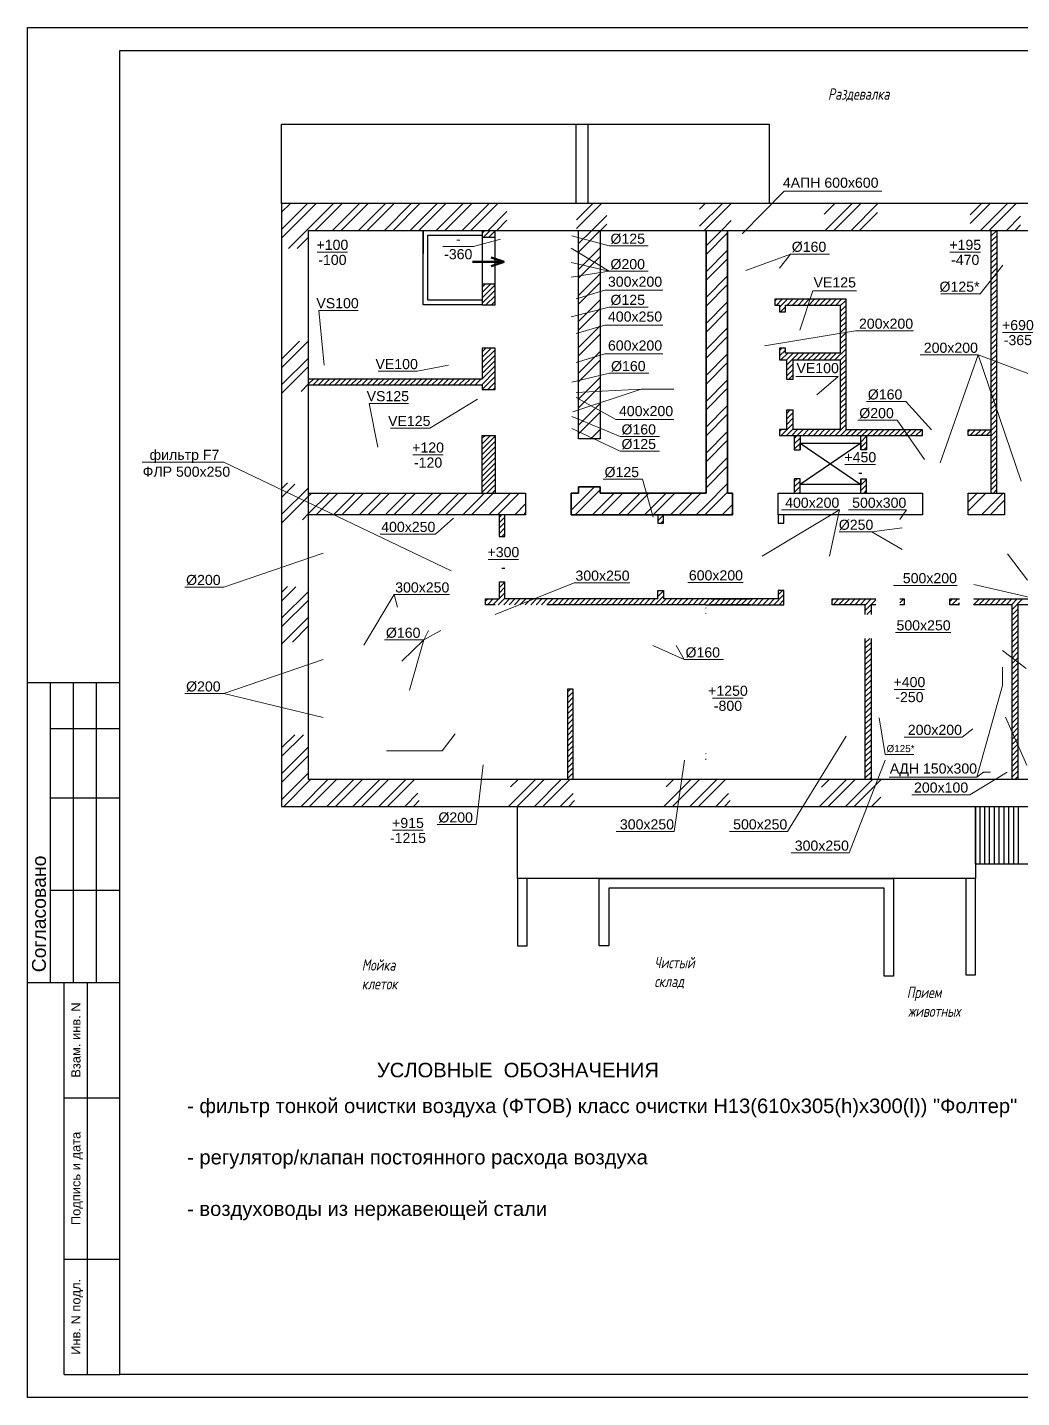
# Model space of a CAD drawing. Header units: millimetres. Extents: x -285783 to 224003, y -270247 to -22062.
# Drawn here: x 95766 to 116429, y -50537 to -22062 of the extents above; entities that cross this region are included whole.
import ezdxf
from ezdxf.enums import TextEntityAlignment as Align

# ---------------------------------------------------------------- set-up
doc = ezdxf.new("R2010")
doc.units = ezdxf.units.MM
for name, color, linetype, lineweight in [('12 текст рамки', 7, 'Continuous', 30), ('13 рамка', 7, 'Continuous', 30), ('1А монолит', 7, 'Continuous', 30), ('крыльцо', 7, 'Continuous', 25), ('стены нар', 7, 'Continuous', 30), ('штриховки', 86, 'Continuous', 20)]:
    doc.layers.add(name, color=color, linetype=linetype, lineweight=lineweight)
doc.layers.add('перегородки', color=7, linetype='Continuous')
doc.styles.add('ВЫС21', font='arial.ttf', dxfattribs={"height": 21})
doc.styles.add('РАМКА', font='arial.ttf')
doc.styles.add('стиль1', font='')
doc.styles.add('ТЕКСТ', font='arial.ttf', dxfattribs={"oblique": 10, "height": 150})
doc.styles.get('стиль1').set_extended_font_data('GOST Common', italic=True)

# ---------------------------------------------------------------- blocks, each defined once
blk = doc.blocks.new('*U67')
at = {"layer": 'стены нар'}
blk.add_lwpolyline([(0, 0), (0, -1200)], dxfattribs=at)

msp = doc.modelspace()

# ---------------------------------------------------------------- linework, layer by layer
at = {"layer": '12 текст рамки', "color": 7, "lineweight": 15}
for p, q in [((111492, -25465), (110620, -26350)), ((111492, -25465), (113526, -25465)), ((105035, -26614), (105602, -26466)), ((107082, -26392), (107855, -26603)), ((102419, -26734), (101785, -26734)), ((105035, -26614), (104402, -26614)), ((107070, -26650), (107855, -27131)), ((107855, -26603), (108671, -26603)), ((115572, -26734), (114939, -26734)), ((107070, -26950), (107855, -27131)), ((111623, -26771), (110700, -27116)), ((111396, -27062), (111623, -26771)), ((111623, -26771), (112440, -26771)), ((115567, -27600), (116038, -27001)), ((107855, -27131), (107070, -27250)), ((107855, -27131), (108671, -27131)), ((107170, -27700), (107764, -27523)), ((107764, -27523), (108973, -27523)), ((112089, -27538), (111820, -28351)), ((112089, -27538), (112998, -27538)), ((114751, -27600), (115567, -27600)), ((107070, -28075), (107855, -27874)), ((107855, -27874), (108671, -27874)), ((101824, -27943), (102640, -27943)), ((101824, -27943), (101932, -29079)), ((107170, -28425), (107764, -28248)), ((107764, -28248), (108973, -28248)), ((111086, -28676), (112974, -28369)), ((112974, -28369), (114179, -28369)), ((116666, -28401), (116033, -28401)), ((107170, -29025), (107764, -28849)), ((107764, -28849), (108973, -28849)), ((114321, -28869), (115526, -28869)), ((114737, -31114), (115526, -28869)), ((115526, -28869), (116745, -29327)), ((115526, -28869), (116417, -31490)), ((103053, -29208), (103870, -29208)), ((103870, -29208), (104517, -29079)), ((107082, -29437), (107867, -29250)), ((107867, -29250), (108683, -29250)), ((111734, -29319), (112614, -29319)), ((112170, -29696), (112614, -29319)), ((108524, -29579), (107099, -30052)), ((108524, -29579), (107170, -29651)), ((108524, -29579), (109199, -29579)), ((102869, -29875), (103685, -29875)), ((102869, -29875), (103052, -30784)), ((104131, -30390), (105120, -29790)), ((107170, -29750), (107993, -30211)), ((113204, -29839), (114020, -29839)), ((114020, -29839), (114557, -30428)), ((107082, -30146), (108084, -30566)), ((103315, -30390), (104131, -30390)), ((107082, -30396), (108084, -30870)), ((107993, -30211), (109202, -30211)), ((113026, -30227), (113842, -30227)), ((113842, -30227), (114408, -31041)), ((108084, -30566), (108900, -30566)), ((104408, -30946), (103775, -30946)), ((108084, -30870), (108900, -30870)), ((98153, -31095), (99851, -31095)), ((99851, -31095), (104570, -33357)), ((113391, -31147), (112758, -31147)), ((107732, -31452), (108548, -31452)), ((108772, -32240), (108548, -31452)), ((112643, -32090), (111040, -33050)), ((111438, -32090), (112643, -32090)), ((112440, -33050), (112643, -32090)), ((112832, -32090), (114037, -32090)), ((113900, -32290), (114037, -32090)), ((104248, -32591), (104620, -32264)), ((103095, -32591), (104248, -32591)), ((112638, -32548), (113317, -32548)), ((113317, -32548), (113950, -32465)), ((113317, -32548), (113950, -32915)), ((99851, -33695), (101910, -32987)), ((116137, -33003), (116555, -33550)), ((105973, -33120), (105340, -33120)), ((109490, -33599), (110643, -33599)), ((99035, -33695), (99851, -33695)), ((103387, -33850), (102760, -34900)), ((103387, -33850), (104540, -33850)), ((103387, -33850), (103455, -34110)), ((107133, -33605), (105490, -34260)), ((107133, -33605), (108286, -33605)), ((113766, -33657), (115090, -33657)), ((115437, -33642), (116555, -33897)), ((104005, -34792), (104360, -34594)), ((104005, -34792), (104100, -34597)), ((113806, -34638), (114959, -34638)), ((103188, -34792), (104005, -34792)), ((104005, -34792), (103548, -35235)), ((104005, -34792), (103709, -35835)), ((109415, -35200), (108768, -34909)), ((109415, -35200), (109248, -34909)), ((116522, -35388), (116030, -35010)), ((99851, -35908), (101910, -35200)), ((109415, -35200), (110232, -35200)), ((116030, -35360), (116030, -35741)), ((114411, -35820), (113778, -35820)), ((115497, -37640), (116030, -35741)), ((99035, -35908), (99851, -35908)), ((99851, -35908), (101910, -36400)), ((110640, -36001), (110007, -36001)), ((113469, -36408), (113591, -37173)), ((116095, -36397), (116538, -37391)), ((115194, -36809), (115415, -36640)), ((104654, -36740), (104385, -37099)), ((112780, -36790), (111564, -38773)), ((113989, -36809), (115194, -36809)), ((103232, -37099), (104385, -37099)), ((109421, -37290), (109210, -38773)), ((113593, -37290), (112844, -39216)), ((114187, -37173), (113591, -37173)), ((105096, -38630), (105236, -37390)), ((115355, -38009), (116130, -37540)), ((115497, -37640), (115637, -37540)), ((115780, -37540), (115637, -37540)), ((115497, -37640), (113679, -37640)), ((114148, -38009), (115355, -38009)), ((104279, -38630), (105096, -38630)), ((103990, -38748), (103357, -38748)), ((108005, -38773), (109210, -38773)), ((110359, -38773), (111564, -38773)), ((111639, -39216), (112844, -39216))]:
    msp.add_line(p, q, dxfattribs=at)
at = {"layer": '13 рамка'}
for p, q in [((95766, -35676), (97684, -35676)), ((96245, -41908), (96245, -35676)), ((96725, -41908), (96725, -35676)), ((97204, -41908), (97204, -35676)), ((96245, -36635), (97684, -36635)), ((96245, -38073), (97684, -38073)), ((96245, -39991), (97684, -39991)), ((95766, -41908), (97684, -41908)), ((96533, -50058), (96533, -41908)), ((97012, -50058), (97012, -41908)), ((96533, -44305), (97684, -44305)), ((96533, -47661), (97684, -47661)), ((96533, -50058), (97684, -50058))]:
    msp.add_line(p, q, dxfattribs=at)
for points in [[(95766, -22062), (136034, -22062), (136034, -50537), (95766, -50537)], [(97684, -22541), (135555, -22541), (135555, -50058), (97684, -50058)]]:
    msp.add_lwpolyline(points, close=True, dxfattribs=at)
at = {"layer": '1А монолит', "color": 3, "lineweight": 50}
for q in [(105017, -26933), (105405, -26844), (105405, -27023)]:
    msp.add_line((105675, -26933), q, dxfattribs=at)
at = {"layer": 'крыльцо', "lineweight": 30}
for p, q in [((115470, -39450), (115470, -38250)), ((121715, -39450), (115470, -39450))]:
    msp.add_line(p, q, dxfattribs=at)
at = {"layer": 'перегородки', "lineweight": 30}
for p, q in [((101050, -25720), (101050, -24070)), ((101050, -24070), (111180, -24070)), ((107170, -25720), (107170, -24070)), ((107420, -25720), (107420, -24070)), ((111180, -24070), (111180, -25720)), ((107300, -25720), (101050, -25720)), ((105900, -25720), (101050, -25720)), ((101050, -25720), (101050, -38250)), ((123950, -25720), (105900, -25720)), ((109620, -25720), (107300, -25720)), ((111180, -25720), (109620, -25720)), ((101610, -37690), (101610, -26280)), ((101610, -26280), (105900, -26280)), ((103990, -27830), (103990, -26280)), ((104090, -27730), (104090, -26380)), ((104090, -26380), (105220, -26380)), ((105220, -26280), (105220, -27830)), ((105490, -26430), (105220, -26430)), ((105490, -27830), (105490, -26280)), ((105900, -26280), (109870, -26280)), ((107220, -30530), (107220, -26280)), ((107670, -26280), (107670, -30530)), ((109870, -26280), (110320, -26280)), ((110320, -26280), (123390, -26280)), ((115796, -30550), (115800, -26280)), ((115916, -30550), (115920, -26280)), ((105490, -27400), (105220, -27400)), ((105220, -27830), (103990, -27830)), ((105220, -27730), (104090, -27730)), ((105220, -27830), (105490, -27830)), ((111400, -27711), (111300, -27711)), ((111300, -27711), (111300, -27831)), ((111300, -27831), (111400, -27831)), ((112660, -27711), (111400, -27711)), ((111400, -27831), (111400, -27971)), ((111520, -27971), (111520, -27831)), ((111520, -27831), (112660, -27831)), ((112780, -27711), (112660, -27711)), ((112660, -27711), (112660, -27711)), ((112660, -27831), (112660, -28831)), ((112780, -30422), (112780, -27711)), ((111400, -27971), (111520, -27971)), ((105490, -28730), (105220, -28730)), ((105220, -28730), (105220, -29370)), ((105490, -29590), (105490, -28730)), ((111520, -28731), (111400, -28731)), ((111400, -28731), (111400, -28831)), ((111520, -28831), (111520, -28731)), ((111400, -28831), (111400, -28831)), ((111400, -28831), (111400, -28971)), ((111400, -28971), (111540, -28971)), ((112660, -28831), (111520, -28831)), ((111540, -28971), (111540, -29371)), ((111680, -29371), (111680, -28971)), ((111680, -28971), (112660, -28971)), ((112660, -28972), (112660, -30421)), ((105220, -29370), (101610, -29370)), ((101610, -29490), (105220, -29490)), ((105220, -29490), (105220, -29590)), ((105220, -29590), (105490, -29590)), ((111540, -29371), (111680, -29371)), ((111680, -30019), (111540, -30019)), ((111540, -30019), (111540, -30420)), ((111680, -30420), (111680, -30019)), ((111540, -30420), (111400, -30420)), ((111400, -30420), (111400, -30540)), ((112660, -30421), (111680, -30420)), ((114370, -30423), (112780, -30422)), ((114370, -30543), (114370, -30423)), ((115320, -30544), (115320, -30424)), ((115320, -30424), (115796, -30425)), ((105220, -31740), (105220, -30540)), ((105220, -30540), (105490, -30540)), ((105490, -30540), (105490, -31740)), ((107220, -30610), (107220, -30530)), ((107670, -30610), (107220, -30610)), ((107670, -30530), (107670, -30610)), ((111400, -30540), (114370, -30543)), ((111704, -30540), (111704, -30840)), ((111824, -30540), (111824, -30840)), ((113087, -30700), (111824, -31561)), ((111824, -30700), (113087, -31561)), ((111824, -30840), (111824, -30700)), ((111824, -30700), (113087, -30700)), ((113087, -30840), (113087, -30542)), ((113087, -30700), (113087, -30841)), ((113207, -30542), (113207, -30840)), ((115796, -30545), (115320, -30544)), ((115795, -31740), (115796, -30550)), ((115915, -31740), (115916, -30550)), ((111704, -30840), (111824, -30840)), ((113207, -30840), (113087, -30840)), ((111824, -31440), (111704, -31440)), ((111704, -31440), (111704, -31740)), ((111824, -31740), (111824, -31440)), ((111824, -31561), (111824, -31440)), ((113087, -31561), (111824, -31561)), ((113087, -31740), (113087, -31441)), ((113087, -31441), (113207, -31441)), ((113087, -31441), (113087, -31561)), ((113207, -31740), (113207, -31441)), ((101610, -31740), (106120, -31740)), ((106120, -31740), (106120, -32190)), ((111370, -32190), (111370, -31740)), ((111370, -31740), (114370, -31740)), ((114370, -31740), (114370, -32190)), ((115320, -31740), (116075, -31740)), ((115320, -32190), (115320, -31740)), ((116075, -31740), (116075, -32190)), ((106120, -32190), (101610, -32190)), ((105570, -32190), (105570, -32640)), ((105690, -32640), (105690, -32190)), ((108868, -32190), (108868, -32365)), ((108868, -32365), (108988, -32365)), ((108988, -32365), (108988, -32190)), ((111370, -32190), (111370, -32365)), ((114370, -32190), (111370, -32190)), ((111370, -32365), (111490, -32365)), ((111490, -32365), (111490, -32190)), ((116075, -32190), (115320, -32190)), ((105570, -32640), (105690, -32640)), ((105690, -33590), (105570, -33590)), ((105570, -33590), (105570, -33940)), ((105690, -33940), (105690, -33590)), ((108868, -33940), (108868, -33765)), ((108868, -33765), (108988, -33765)), ((108988, -33765), (108988, -33940)), ((111490, -33765), (111370, -33765)), ((111370, -33765), (111370, -33940)), ((111490, -34060), (111490, -33765)), ((105290, -34060), (105290, -33940)), ((105290, -33940), (105570, -33940)), ((105490, -34060), (105290, -34060)), ((108868, -33940), (105690, -33940)), ((109860, -34060), (106560, -34060)), ((111370, -33940), (108988, -33940)), ((109860, -34060), (109980, -34060)), ((109980, -33940), (110790, -33940)), ((110790, -34060), (109980, -34060)), ((109980, -34060), (111370, -34060)), ((111370, -34060), (111490, -34060)), ((112490, -34060), (112490, -33940)), ((112490, -33940), (113400, -33940)), ((113180, -34060), (112490, -34060)), ((113180, -34260), (113180, -34060)), ((113300, -34060), (113300, -34260)), ((113400, -34060), (113300, -34060)), ((113900, -33940), (113990, -33940)), ((113990, -34060), (113900, -34060)), ((113990, -33940), (113990, -34060)), ((114940, -34060), (114940, -33940)), ((114940, -33940), (115137, -33940)), ((115137, -34060), (114940, -34060)), ((115437, -33940), (116720, -33940)), ((116230, -34060), (115437, -34060)), ((116230, -37690), (116230, -34060)), ((116720, -34060), (116350, -34060)), ((116350, -34060), (116350, -37690)), ((113180, -37690), (113180, -34760)), ((113300, -34760), (113300, -37690)), ((107110, -35815), (106990, -35815)), ((106990, -35815), (106990, -37690)), ((107110, -37690), (107110, -35815)), ((123390, -37690), (101610, -37690)), ((101050, -38250), (123950, -38250)), ((105950, -39750), (105950, -41150)), ((106150, -41150), (106150, -39750)), ((107650, -41150), (107650, -39750)), ((107650, -39750), (113770, -39750)), ((113770, -39750), (113770, -41779)), ((115270, -39750), (115270, -41754)), ((115470, -41754), (115470, -39750)), ((113570, -39950), (107850, -39950)), ((107850, -39950), (107850, -41150)), ((113570, -41782), (113570, -39950)), ((105950, -41150), (106150, -41150)), ((107850, -41150), (107650, -41150)), ((113770, -41779), (113570, -41779)), ((115270, -41754), (115470, -41754))]:
    msp.add_line(p, q, dxfattribs=at)
at = {"layer": 'перегородки', "lineweight": 30, "transparency": 16777216}
msp.add_line((103990, -26280), (103990, -26762), dxfattribs=at)
at = {"layer": 'перегородки', "lineweight": 35}
for p, q in [((109870, -26280), (109870, -31740)), ((110320, -31740), (110320, -26280)), ((107220, -31740), (107070, -31740)), ((107070, -31740), (107070, -32190)), ((107670, -31610), (107220, -31610)), ((107220, -31610), (107220, -31740)), ((107670, -31740), (107670, -31610)), ((109370, -31740), (107670, -31740)), ((109870, -31740), (109370, -31740)), ((110420, -31740), (110320, -31740)), ((110420, -32190), (110420, -31740)), ((107070, -32190), (109370, -32190)), ((109370, -32190), (110420, -32190))]:
    msp.add_line(p, q, dxfattribs=at)
at = {"layer": 'стены нар'}
for p, q in [((105950, -38250), (115470, -38250)), ((105950, -39750), (105950, -38250)), ((115470, -38250), (115470, -39750)), ((115470, -39750), (105950, -39750))]:
    msp.add_line(p, q, dxfattribs=at)
at = {"layer": 'штриховки', "color": 18, "lineweight": 15, "true_color": 0x000000}
for p, q in [((101050, -25721), (101051, -25720)), ((101050, -26260), (101590, -25720)), ((101050, -25901), (101231, -25720)), ((101050, -26439), (101770, -25720)), ((101194, -26655), (102129, -25720)), ((101748, -26280), (102308, -25720)), ((102108, -26280), (102668, -25720)), ((102287, -26280), (102847, -25720)), ((102646, -26280), (103206, -25720)), ((102826, -26280), (103386, -25720)), ((103185, -26280), (103745, -25720)), ((103365, -26280), (103925, -25720)), ((103724, -26280), (104284, -25720)), ((103904, -26280), (104464, -25720)), ((104263, -26280), (104823, -25720)), ((104442, -26280), (105002, -25720)), ((104802, -26280), (105362, -25720)), ((104981, -26280), (105541, -25720)), ((105340, -26280), (105730, -25890)), ((107175, -26062), (107517, -25720)), ((107175, -26242), (107697, -25720)), ((109732, -25840), (109852, -25720)), ((109736, -26195), (110211, -25720)), ((109831, -26280), (110391, -25720)), ((112324, -25942), (112546, -25720)), ((112345, -26280), (112905, -25720)), ((112525, -26280), (113085, -25720)), ((112884, -26280), (113444, -25720)), ((113063, -26280), (113432, -25911)), ((115362, -25957), (115599, -25720)), ((115362, -26136), (115779, -25720)), ((115578, -26280), (116138, -25720)), ((115758, -26280), (116318, -25720)), ((105520, -26280), (105730, -26070)), ((107496, -26280), (107806, -25970)), ((107675, -26280), (107806, -26149)), ((110190, -26280), (110394, -26075)), ((116117, -26280), (116409, -25988)), ((116296, -26280), (116409, -26167)), ((101373, -26655), (101610, -26418)), ((107220, -26556), (107496, -26280)), ((107220, -26735), (107670, -26285)), ((109870, -26600), (110190, -26280)), ((109870, -26779), (110320, -26329)), ((107220, -27094), (107670, -26644)), ((109870, -27139), (110320, -26689)), ((107220, -27274), (107670, -26824)), ((109870, -27318), (110320, -26868)), ((107220, -27633), (107670, -27183)), ((109870, -27677), (110320, -27227)), ((107220, -27813), (107670, -27363)), ((109870, -27857), (110320, -27407)), ((107220, -28172), (107670, -27722)), ((107220, -28352), (107670, -27902)), ((109870, -28216), (110320, -27766)), ((109870, -28396), (110320, -27946)), ((107220, -28711), (107670, -28261)), ((107220, -28890), (107670, -28440)), ((109870, -28755), (110320, -28305)), ((101050, -28954), (101419, -28585)), ((101050, -29134), (101599, -28585)), ((109870, -28935), (110320, -28485)), ((101050, -29493), (101610, -28933)), ((107220, -29250), (107670, -28800)), ((107220, -29429), (107670, -28979)), ((109870, -29294), (110320, -28844)), ((109870, -29473), (110320, -29023)), ((101050, -29672), (101610, -29112)), ((101457, -29625), (101610, -29472)), ((107220, -29789), (107670, -29339)), ((107220, -29968), (107670, -29518)), ((109870, -29833), (110320, -29383)), ((109870, -30012), (110320, -29562)), ((107220, -30327), (107670, -29877)), ((107220, -30507), (107670, -30057)), ((109870, -30371), (110320, -29921)), ((109870, -30551), (110320, -30101)), ((107476, -30610), (107670, -30416)), ((109870, -30910), (110320, -30460)), ((107656, -30610), (107670, -30596)), ((109870, -31090), (110320, -30640)), ((109870, -31449), (110320, -30999)), ((109870, -31629), (110320, -31179)), ((101050, -31648), (101170, -31528)), ((101050, -31828), (101323, -31555)), ((109870, -31988), (110320, -31538)), ((101050, -32187), (101610, -31627)), ((101057, -32360), (101610, -31806)), ((101610, -32166), (102036, -31740)), ((101610, -31806), (101677, -31740)), ((101765, -32190), (102215, -31740)), ((102125, -32190), (102575, -31740)), ((102304, -32190), (102754, -31740)), ((102663, -32190), (103113, -31740)), ((102843, -32190), (103293, -31740)), ((103202, -32190), (103652, -31740)), ((103382, -32190), (103832, -31740)), ((103741, -32190), (104191, -31740)), ((103921, -32190), (104371, -31740)), ((104280, -32190), (104730, -31740)), ((104459, -32190), (104909, -31740)), ((104819, -32190), (105269, -31740)), ((104998, -32190), (105448, -31740)), ((105357, -32190), (105807, -31740)), ((105537, -32190), (105987, -31740)), ((107070, -32094), (107554, -31610)), ((107153, -32190), (107670, -31673)), ((107670, -32033), (107963, -31740)), ((107692, -32190), (108142, -31740)), ((108052, -32190), (108502, -31740)), ((108231, -32190), (108681, -31740)), ((108590, -32190), (109040, -31740)), ((108770, -32190), (109220, -31740)), ((109129, -32190), (109579, -31740)), ((109309, -32190), (109759, -31740)), ((109870, -32167), (110320, -31717)), ((115320, -31926), (115506, -31740)), ((115320, -32106), (115686, -31740)), ((115595, -32190), (116045, -31740)), ((115775, -32190), (116075, -31889)), ((101481, -32295), (101610, -32166)), ((105896, -32190), (106120, -31966)), ((106076, -32190), (106120, -32146)), ((107513, -32190), (107670, -32033)), ((109668, -32190), (109870, -31988)), ((109848, -32190), (109870, -32167)), ((110207, -32190), (110420, -31977)), ((110386, -32190), (110420, -32156)), ((101050, -33803), (101170, -33683)), ((101050, -33983), (101348, -33685)), ((101050, -34342), (101610, -33782)), ((101050, -34522), (101610, -33962)), ((101050, -34881), (101610, -34321)), ((101276, -34835), (101610, -34500)), ((101050, -37036), (101321, -36765)), ((101050, -37216), (101501, -36765)), ((101050, -37575), (101610, -37015)), ((101050, -37755), (101610, -37195)), ((101050, -38114), (101610, -37554)), ((101093, -38250), (101653, -37690)), ((101453, -38250), (102013, -37690)), ((101632, -38250), (102192, -37690)), ((101992, -38250), (102552, -37690)), ((102171, -38250), (102731, -37690)), ((102530, -38250), (103090, -37690)), ((102710, -38250), (103270, -37690)), ((103069, -38250), (103629, -37690)), ((103249, -38250), (103809, -37690)), ((105763, -38250), (106323, -37690)), ((105810, -37844), (105964, -37690)), ((105943, -38250), (106503, -37690)), ((106302, -38250), (106862, -37690)), ((106482, -38250), (107042, -37690)), ((108996, -38250), (109556, -37690)), ((109040, -37847), (109197, -37690)), ((109176, -38250), (109736, -37690)), ((109535, -38250), (110095, -37690)), ((109715, -38250), (110275, -37690)), ((112229, -38250), (112789, -37690)), ((112270, -37850), (112430, -37690)), ((112409, -38250), (112969, -37690)), ((112768, -38250), (113328, -37690)), ((112947, -38250), (113500, -37697)), ((103608, -38250), (103880, -37978)), ((103788, -38250), (103908, -38130)), ((106841, -38250), (107110, -37981)), ((107020, -38250), (107140, -38130)), ((110074, -38250), (110340, -37984)), ((110253, -38250), (110373, -38130)), ((113307, -38250), (113500, -38057))]:
    msp.add_line(p, q, dxfattribs=at)
at = {"layer": 'штриховки', "color": 251, "lineweight": 5, "true_color": 0x636466}
for p, q in [((105220, -26335), (105275, -26280)), ((105237, -26430), (105387, -26280)), ((105350, -26430), (105490, -26290)), ((115800, -26395), (115915, -26280)), ((115800, -26507), (115920, -26387)), ((115800, -26619), (115920, -26499)), ((115800, -26732), (115920, -26612)), ((115800, -26844), (115920, -26724)), ((115799, -26956), (115920, -26836)), ((115799, -27069), (115919, -26949)), ((115799, -27181), (115919, -27061)), ((115799, -27294), (115919, -27173)), ((115799, -27406), (115919, -27286)), ((105220, -27458), (105278, -27400)), ((105220, -27570), (105390, -27400)), ((105220, -27682), (105490, -27412)), ((105220, -27794), (105490, -27524)), ((115799, -27518), (115919, -27398)), ((115799, -27631), (115919, -27511)), ((105297, -27830), (105490, -27637)), ((105409, -27830), (105490, -27749)), ((111300, -27752), (111341, -27711)), ((111333, -27831), (111453, -27711)), ((111400, -27876), (111565, -27711)), ((111417, -27971), (111520, -27868)), ((111557, -27831), (111677, -27711)), ((111670, -27831), (111790, -27711)), ((111782, -27831), (111902, -27711)), ((111894, -27831), (112014, -27711)), ((112006, -27831), (112126, -27711)), ((112119, -27831), (112239, -27711)), ((112231, -27831), (112351, -27711)), ((112343, -27831), (112463, -27711)), ((112455, -27831), (112575, -27711)), ((112568, -27831), (112688, -27711)), ((112660, -27851), (112780, -27731)), ((112660, -27963), (112780, -27843)), ((115799, -27743), (115919, -27623)), ((115799, -27855), (115919, -27735)), ((115799, -27968), (115919, -27848)), ((112660, -28075), (112780, -27955)), ((112660, -28188), (112780, -28068)), ((112660, -28300), (112780, -28180)), ((115798, -28080), (115919, -27960)), ((115798, -28192), (115918, -28072)), ((115798, -28305), (115918, -28185)), ((112660, -28412), (112780, -28292)), ((112660, -28524), (112780, -28404)), ((115798, -28417), (115918, -28297)), ((115798, -28529), (115918, -28409)), ((105220, -28805), (105295, -28730)), ((105220, -28917), (105407, -28730)), ((105220, -29029), (105490, -28759)), ((111400, -28774), (111443, -28731)), ((112550, -28971), (112780, -28741)), ((112660, -28637), (112780, -28517)), ((112660, -28749), (112780, -28629)), ((115798, -28642), (115918, -28522)), ((115798, -28754), (115918, -28634)), ((115798, -28867), (115918, -28746)), ((105220, -29141), (105490, -28871)), ((105220, -29254), (105490, -28984)), ((111400, -28886), (111520, -28766)), ((111428, -28971), (111568, -28831)), ((111540, -28971), (111680, -28831)), ((111540, -29083), (111792, -28831)), ((111764, -28971), (111904, -28831)), ((111877, -28971), (112017, -28831)), ((111989, -28971), (112129, -28831)), ((112101, -28971), (112241, -28831)), ((112213, -28971), (112353, -28831)), ((112326, -28971), (112466, -28831)), ((112438, -28971), (112578, -28831)), ((112660, -28974), (112780, -28854)), ((112660, -29086), (112780, -28966)), ((115798, -28979), (115918, -28859)), ((115798, -29091), (115918, -28971)), ((105208, -29490), (105490, -29208)), ((105220, -29366), (105490, -29096)), ((105221, -29590), (105490, -29320)), ((111540, -29195), (111680, -29055)), ((111540, -29308), (111680, -29168)), ((111589, -29371), (111680, -29280)), ((112660, -29198), (112780, -29078)), ((112660, -29310), (112780, -29190)), ((112660, -29423), (112780, -29303)), ((115797, -29204), (115918, -29084)), ((115797, -29316), (115917, -29196)), ((115797, -29428), (115917, -29308)), ((101610, -29472), (101712, -29370)), ((101704, -29490), (101824, -29370)), ((101816, -29490), (101936, -29370)), ((101928, -29490), (102048, -29370)), ((102041, -29490), (102161, -29370)), ((102153, -29490), (102273, -29370)), ((102265, -29490), (102385, -29370)), ((102377, -29490), (102497, -29370)), ((102490, -29490), (102610, -29370)), ((102602, -29490), (102722, -29370)), ((102714, -29490), (102834, -29370)), ((102826, -29490), (102946, -29370)), ((102939, -29490), (103059, -29370)), ((103051, -29490), (103171, -29370)), ((103163, -29490), (103283, -29370)), ((103275, -29490), (103395, -29370)), ((103388, -29490), (103508, -29370)), ((103500, -29490), (103620, -29370)), ((103612, -29490), (103732, -29370)), ((103724, -29490), (103844, -29370)), ((103837, -29490), (103957, -29370)), ((103949, -29490), (104069, -29370)), ((104061, -29490), (104181, -29370)), ((104173, -29490), (104293, -29370)), ((104286, -29490), (104406, -29370)), ((104398, -29490), (104518, -29370)), ((104510, -29490), (104630, -29370)), ((104622, -29490), (104742, -29370)), ((104735, -29490), (104855, -29370)), ((104847, -29490), (104967, -29370)), ((104959, -29490), (105079, -29370)), ((105072, -29490), (105192, -29370)), ((105333, -29590), (105490, -29433)), ((105445, -29590), (105490, -29545)), ((112660, -29535), (112780, -29415)), ((112660, -29647), (112780, -29527)), ((115797, -29541), (115917, -29421)), ((115797, -29653), (115917, -29533)), ((112660, -29759), (112780, -29639)), ((112660, -29872), (112780, -29752)), ((112660, -29984), (112780, -29864)), ((115797, -29765), (115917, -29645)), ((115797, -29878), (115917, -29758)), ((115797, -29990), (115917, -29870)), ((111540, -30094), (111615, -30019)), ((111540, -30206), (111680, -30066)), ((111540, -30318), (111680, -30178)), ((112660, -30096), (112780, -29976)), ((112660, -30208), (112780, -30088)), ((115796, -30215), (115917, -30095)), ((115797, -30102), (115917, -29982)), ((111400, -30458), (111438, -30420)), ((111430, -30540), (111680, -30290)), ((111542, -30540), (111680, -30403)), ((111654, -30540), (111774, -30420)), ((111767, -30540), (111886, -30421)), ((111879, -30541), (111999, -30421)), ((111991, -30541), (112111, -30421)), ((112103, -30541), (112223, -30421)), ((112215, -30541), (112335, -30421)), ((112327, -30541), (112447, -30421)), ((112439, -30541), (112559, -30421)), ((112551, -30541), (112780, -30313)), ((112660, -30321), (112780, -30201)), ((112664, -30541), (112783, -30422)), ((112776, -30542), (112896, -30422)), ((112888, -30542), (113008, -30422)), ((113000, -30542), (113120, -30422)), ((113112, -30542), (113232, -30422)), ((113224, -30542), (113344, -30422)), ((113336, -30542), (113456, -30422)), ((113448, -30542), (113568, -30422)), ((113561, -30542), (113680, -30423)), ((113673, -30543), (113793, -30423)), ((113785, -30543), (113905, -30423)), ((113897, -30543), (114017, -30423)), ((114009, -30543), (114129, -30423)), ((114121, -30543), (114241, -30423)), ((114233, -30543), (114353, -30423)), ((115320, -30467), (115362, -30425)), ((115355, -30544), (115474, -30425)), ((115467, -30545), (115587, -30425)), ((115579, -30545), (115699, -30425)), ((115691, -30545), (115796, -30440)), ((115796, -30327), (115917, -30207)), ((115796, -30440), (115916, -30319)), ((115796, -30552), (115916, -30432)), ((105220, -30601), (105281, -30540)), ((105220, -30713), (105393, -30540)), ((105220, -30825), (105490, -30555)), ((105220, -30937), (105490, -30667)), ((114345, -30543), (114370, -30519)), ((115796, -30664), (115916, -30544)), ((115796, -30777), (115916, -30656)), ((105220, -31050), (105490, -30780)), ((105220, -31162), (105490, -30892)), ((105220, -31274), (105490, -31004)), ((115796, -30889), (115916, -30769)), ((115796, -31001), (115916, -30881)), ((115796, -31114), (115916, -30994)), ((105220, -31386), (105490, -31116)), ((105220, -31499), (105490, -31229)), ((115795, -31338), (115916, -31218)), ((115796, -31226), (115916, -31106)), ((105220, -31611), (105490, -31341)), ((105220, -31723), (105490, -31453)), ((105316, -31740), (105490, -31565)), ((115795, -31451), (115915, -31331)), ((115795, -31563), (115915, -31443)), ((115795, -31675), (115915, -31555)), ((105428, -31740), (105490, -31678)), ((115843, -31740), (115915, -31668)), ((105570, -32247), (105627, -32190)), ((105570, -32359), (105690, -32239)), ((105570, -32471), (105690, -32351)), ((108868, -32204), (108882, -32190)), ((108868, -32316), (108988, -32196)), ((108932, -32365), (108988, -32309)), ((105570, -32583), (105690, -32463)), ((105626, -32640), (105690, -32576)), ((105570, -33594), (105574, -33590)), ((105570, -33706), (105686, -33590)), ((105570, -33818), (105690, -33698)), ((105570, -33931), (105690, -33811)), ((108868, -33776), (108879, -33765)), ((108868, -33888), (108988, -33768)), ((108928, -33940), (108988, -33880)), ((111278, -34060), (111490, -33848)), ((111370, -33855), (111461, -33765)), ((105290, -33986), (105336, -33940)), ((105328, -34060), (105448, -33940)), ((105441, -34060), (105561, -33940)), ((105553, -34060), (105690, -33923)), ((105665, -34060), (105785, -33940)), ((105777, -34060), (105897, -33940)), ((105890, -34060), (106010, -33940)), ((106002, -34060), (106122, -33940)), ((106114, -34060), (106234, -33940)), ((106226, -34060), (106346, -33940)), ((106339, -34060), (106459, -33940)), ((106451, -34060), (106571, -33940)), ((106563, -34060), (106683, -33940)), ((106675, -34060), (106795, -33940)), ((106788, -34060), (106908, -33940)), ((106900, -34060), (107020, -33940)), ((107012, -34060), (107132, -33940)), ((107124, -34060), (107244, -33940)), ((107237, -34060), (107357, -33940)), ((107349, -34060), (107469, -33940)), ((107461, -34060), (107581, -33940)), ((107573, -34060), (107670, -33963)), ((107670, -33963), (107693, -33940)), ((107686, -34060), (107806, -33940)), ((107798, -34060), (107918, -33940)), ((107910, -34060), (108030, -33940)), ((108022, -34060), (108142, -33940)), ((108135, -34060), (108255, -33940)), ((108247, -34060), (108367, -33940)), ((108359, -34060), (108479, -33940)), ((108471, -34060), (108591, -33940)), ((108584, -34060), (108704, -33940)), ((108696, -34060), (108816, -33940)), ((108808, -34060), (108928, -33940)), ((108920, -34060), (109040, -33940)), ((109033, -34060), (109153, -33940)), ((109145, -34060), (109265, -33940)), ((109257, -34060), (109377, -33940)), ((109370, -34060), (109490, -33940)), ((109482, -34060), (109602, -33940)), ((109594, -34060), (109714, -33940)), ((109706, -34060), (109826, -33940)), ((109819, -34060), (109870, -34008)), ((109860, -34131), (109870, -34121)), ((109870, -34008), (109939, -33940)), ((109931, -34060), (110051, -33940)), ((110043, -34060), (110163, -33940)), ((110155, -34060), (110275, -33940)), ((110268, -34060), (110388, -33940)), ((110380, -34060), (110500, -33940)), ((110492, -34060), (110612, -33940)), ((110604, -34060), (110724, -33940)), ((110717, -34060), (110837, -33940)), ((110829, -34060), (110949, -33940)), ((110941, -34060), (111061, -33940)), ((111053, -34060), (111173, -33940)), ((111166, -34060), (111286, -33940)), ((111390, -34060), (111490, -33960)), ((112490, -33970), (112520, -33940)), ((112513, -34060), (112633, -33940)), ((112625, -34060), (112745, -33940)), ((112737, -34060), (112857, -33940)), ((112849, -34060), (112969, -33940)), ((112962, -34060), (113082, -33940)), ((113074, -34060), (113194, -33940)), ((113180, -34066), (113306, -33940)), ((113180, -34178), (113400, -33958)), ((113211, -34260), (113300, -34171)), ((113900, -34020), (113980, -33940)), ((113972, -34060), (113990, -34042)), ((114940, -33990), (114990, -33940)), ((114982, -34060), (115102, -33940)), ((115094, -34060), (115137, -34018)), ((115431, -34060), (115551, -33940)), ((115437, -33942), (115439, -33940)), ((115543, -34060), (115663, -33940)), ((115656, -34060), (115776, -33940)), ((115768, -34060), (115888, -33940)), ((115880, -34060), (116000, -33940)), ((115992, -34060), (116112, -33940)), ((116105, -34060), (116225, -33940)), ((116217, -34060), (116337, -33940)), ((116230, -34159), (116449, -33940)), ((116230, -34271), (116350, -34151)), ((109860, -34243), (109870, -34233)), ((116230, -34384), (116350, -34264)), ((116230, -34496), (116350, -34376)), ((116230, -34608), (116350, -34488)), ((116230, -34720), (116350, -34600)), ((116230, -34833), (116350, -34713)), ((113180, -34852), (113272, -34760)), ((113180, -34964), (113300, -34844)), ((113180, -35076), (113300, -34956)), ((116230, -34945), (116350, -34825)), ((116230, -35057), (116350, -34937)), ((113180, -35189), (113300, -35069)), ((113180, -35301), (113300, -35181)), ((113180, -35413), (113300, -35293)), ((116230, -35169), (116350, -35049)), ((116230, -35282), (116350, -35162)), ((116230, -35394), (116350, -35274)), ((113180, -35525), (113300, -35405)), ((113180, -35638), (113300, -35518)), ((116230, -35506), (116350, -35386)), ((116230, -35618), (116350, -35498)), ((106990, -35878), (107053, -35815)), ((106990, -35990), (107110, -35870)), ((113180, -35750), (113300, -35630)), ((113180, -35862), (113300, -35742)), ((113180, -35974), (113300, -35854)), ((116230, -35731), (116350, -35611)), ((116230, -35843), (116350, -35723)), ((116230, -35955), (116350, -35835)), ((106990, -36103), (107110, -35983)), ((106990, -36215), (107110, -36095)), ((113180, -36087), (113300, -35967)), ((113180, -36199), (113300, -36079)), ((116230, -36067), (116350, -35947)), ((116230, -36180), (116350, -36060)), ((106990, -36327), (107110, -36207)), ((106990, -36439), (107110, -36319)), ((106990, -36552), (107110, -36432)), ((113180, -36311), (113300, -36191)), ((113180, -36423), (113300, -36303)), ((113180, -36536), (113300, -36416)), ((116230, -36292), (116350, -36172)), ((116230, -36404), (116350, -36284)), ((116230, -36516), (116350, -36396)), ((106990, -36664), (107110, -36544)), ((106990, -36776), (107110, -36656)), ((113180, -36648), (113300, -36528)), ((113180, -36760), (113300, -36640)), ((116230, -36629), (116350, -36509)), ((116230, -36741), (116350, -36621)), ((116230, -36853), (116350, -36733)), ((106990, -36888), (107110, -36768)), ((106990, -37001), (107110, -36881)), ((106990, -37113), (107110, -36993)), ((113180, -36872), (113300, -36752)), ((113180, -36985), (113300, -36865)), ((113180, -37097), (113300, -36977)), ((116230, -36965), (116350, -36845)), ((116230, -37078), (116350, -36958)), ((106990, -37225), (107110, -37105)), ((106990, -37337), (107110, -37217)), ((109860, -37161), (109870, -37151)), ((109860, -37274), (109870, -37264)), ((113180, -37209), (113300, -37089)), ((113180, -37321), (113300, -37201)), ((116230, -37190), (116350, -37070)), ((116230, -37302), (116350, -37182)), ((116230, -37414), (116350, -37294)), ((106990, -37450), (107110, -37330)), ((106990, -37562), (107110, -37442)), ((106990, -37674), (107110, -37554)), ((113180, -37434), (113300, -37314)), ((113180, -37546), (113300, -37426)), ((113180, -37658), (113300, -37538)), ((116230, -37527), (116350, -37407)), ((116230, -37639), (116350, -37519)), ((113260, -37690), (113300, -37650)), ((116291, -37690), (116350, -37631))]:
    msp.add_line(p, q, dxfattribs=at)
at = {"layer": 'штриховки', "color": 251, "true_color": 0x636466}
for p, q in [((111704, -30603), (111767, -30540)), ((111704, -30715), (111824, -30595)), ((111704, -30827), (111824, -30707)), ((113087, -30567), (113112, -30542)), ((113087, -30679), (113207, -30559)), ((113087, -30791), (113207, -30671)), ((111803, -30840), (111824, -30820)), ((113150, -30841), (113207, -30784)), ((111704, -31501), (111765, -31440)), ((111704, -31613), (111824, -31493)), ((111704, -31725), (111824, -31605)), ((113087, -31465), (113111, -31441)), ((113087, -31577), (113207, -31457)), ((113087, -31689), (113207, -31569)), ((111802, -31740), (111824, -31718)), ((113149, -31740), (113207, -31682))]:
    msp.add_line(p, q, dxfattribs=at)

# ---------------------------------------------------------------- block references
at = {"layer": 'стены нар', "color": 0, "linetype": 'ByBlock', "lineweight": -2, "transparency": 16777216, "rotation": 180}
for p in [(115565, -39450), (115665, -39450), (115765, -39450), (115865, -39450), (115965, -39450), (116065, -39450), (116165, -39450), (116265, -39450), (116365, -39450)]:
    msp.add_blockref('*U67', p, dxfattribs=at)

# ---------------------------------------------------------------- texts
at = {"layer": '12 текст рамки', "lineweight": 15, "style": 'ТЕКСТ'}
msp.add_text('Согласовано', height=287.63, rotation=90, dxfattribs=at).set_placement((96006, -41698), align=Align.MIDDLE_LEFT)
for s, p in [('Взам. инв. N', (96773, -43107)), ('Подпись и дата', (96773, -45983)), ('Инв. N подл.', (96773, -48859))]:
    msp.add_text(s, height=191.75, rotation=90, dxfattribs=at).set_placement(p, align=Align.MIDDLE_CENTER)
at = {"layer": '12 текст рамки', "color": 7, "lineweight": 15, "attachment_point": 2, "style": 'ВЫС21'}
for s, insert, char_height in [('4АПН 600х600', (112461, -25184), 210), ('%%C125', (108243, -26348), 210), ('%%C160', (112011, -26516), 210), ('%%C200', (108243, -26876), 210), ('300x200', (108395, -27241), 210), ('VE125', (112546, -27256), 210), ('%%C125', (108243, -27619), 210), ('%%C125*', (115139, -27345), 210), ('VS100', (102212, -27688), 210), ('400x250', (108395, -27966), 210), ('200x200', (113612, -28114), 210), ('600x200', (108395, -28567), 210), ('200x200', (114959, -28614), 210), ('VE100', (103441, -28953), 210), ('%%C160', (108255, -28995), 210), ('VE100', (112191, -29037), 210), ('%%C160', (113592, -29584), 210), ('VS125', (103257, -29620), 210), ('VE125', (103703, -30135), 210), ('400x200', (108624, -29930), 210), ('%%C200', (113414, -29972), 210), ('%%C160', (108472, -30311), 210), ('%%C125', (108472, -30615), 210), ('фильтр F7\\P ФЛР 500х250', (99030, -30840), 210), ('%%C125', (108120, -31198), 210), ('400x200', (112077, -31835), 210), ('500x300', (113470, -31835), 210), ('400x250', (103682, -32337), 210), ('%%C250', (112989, -32293), 210), ('%%C200', (99423, -33440), 210), ('300x250', (103973, -33595), 210), ('300x250', (107719, -33350), 210), ('600x200', (110076, -33344), 210), ('500x200', (114523, -33402), 210), ('500x250', (114392, -34383), 210), ('%%C160', (103576, -34537), 210), ('%%C160', (109803, -34945), 210), ('%%C200', (99423, -35653), 210), ('200x200', (114627, -36555), 210), ('%%C125*', (113913, -36976), 147), ('АДН 150x300', (114597, -37358), 210), ('200x100', (114756, -37754), 210), ('%%C200', (104667, -38375), 210), ('300x250', (108643, -38519), 210), ('500x250', (110997, -38519), 210), ('300x250', (112277, -38961), 210)]:
    msp.add_mtext(s, dxfattribs=dict(at, insert=insert, char_height=char_height))
at = {"layer": '12 текст рамки', "color": 5, "lineweight": 15, "char_height": 210, "attachment_point": 2, "style": 'ВЫС21'}
for s, insert in [('+100', (102105, -26475)), ('-', (104721, -26356)), ('+195', (115258, -26475)), ('+690', (116352, -28143)), ('+120', (104094, -30688)), ('+450', (113077, -30889)), ('+300', (105659, -32861)), ('+400', (114097, -35562)), ('+1250', (110326, -35743)), ('+915', (103676, -38490))]:
    msp.add_mtext(s, dxfattribs=dict(at, insert=insert))
at = {"layer": '12 текст рамки', "color": 1, "lineweight": 15, "char_height": 210, "attachment_point": 2, "style": 'ВЫС21'}
for s, insert in [('-360', (104721, -26669)), ('-100', (102105, -26788)), ('-470', (115258, -26788)), ('-365', (116352, -28455)), ('-120', (104094, -31000)), ('-', (113077, -31201)), ('-', (105659, -33174)), ('-250', (114097, -35874)), ('-800', (110326, -36055)), ('-1215', (103676, -38802))]:
    msp.add_mtext(s, dxfattribs=dict(at, insert=insert))
at = {"layer": '12 текст рамки', "char_height": 300, "style": 'РАМКА'}
for s, insert, width, attachment_point in [('УСЛОВНЫЕ  ОБОЗНАЧЕНИЯ', (105962, -43732), 7000, 5), ('- фильтр тонкой очистки воздуха (ФТОВ) класс очистки Н13(610x305(h)x300(l)) "Фолтер"', (99085, -44519), 17244.18, 4), ('- регулятор/клапан постоянного расхода воздуха', (99085, -45586), 17244.18, 4), ('- воздуховоды из нержавеющей стали', (99085, -46657), 17244.18, 4)]:
    msp.add_mtext(s, dxfattribs=dict(at, insert=insert, width=width, attachment_point=attachment_point))
at = {"layer": 'стены нар', "color": 159, "true_color": 0x22346e, "style": 'стиль1', "width": 0.8}
for s, p in [('Раздевалка', (112406, -23564)), ('Мойка', (102715, -41664)), ('Чистый', (108797, -41615)), ('склад', (108797, -42006)), ('клеток', (102715, -42055)), ('Прием', (114043, -42234)), ('животных', (114070, -42625))]:
    msp.add_text(s, height=234.7, dxfattribs=at).set_placement(p)

doc.saveas('drawing.dxf')
